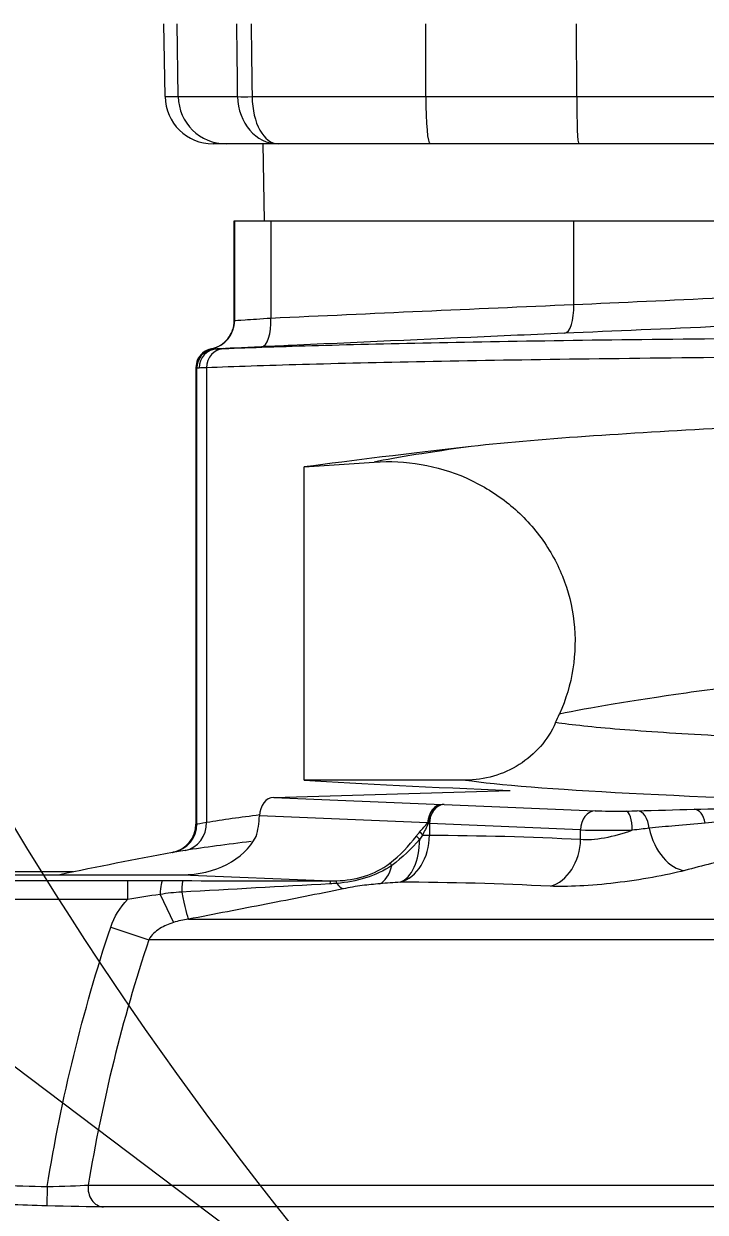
# Model space of a CAD drawing. Header units: millimetres. Extents: x 0 to 594, y 0 to 532.
# Drawn here: x 146.9 to 150.45, y 272.6 to 278.79 of the extents above; entities that cross this region are included whole.
import ezdxf
from ezdxf.lldxf.tags import DXFTag

# ---------------------------------------------------------------- set-up
doc = ezdxf.new("R2010")
doc.units = ezdxf.units.MM
for name, color, linetype, true_color in [('1', 7, 'Continuous', 0xffffff), ('10', 7, 'Continuous', 0xffffff), ('11', 7, 'Continuous', 0xffffff), ('2', 7, 'Continuous', 0xffffff)]:
    doc.layers.add(name, color=color, linetype=linetype, true_color=true_color)
doc.styles.add('iso-1', font='isocp.shx')
tags = doc.linetypes.add('DASHED', pattern=[25.72, 12.86, -12.86]).pattern_tags.tags
tags[6:7] = [DXFTag(74, 4), DXFTag(75, 0), DXFTag(340, '0'), DXFTag(46, 0.0), DXFTag(50, 0.0), DXFTag(44, 0.0), DXFTag(45, 0.0)]
tags[4:5] = [DXFTag(74, 4), DXFTag(75, 0), DXFTag(340, '0'), DXFTag(46, 0.0), DXFTag(50, 0.0), DXFTag(44, 0.0), DXFTag(45, 0.0)]
doc.dimstyles.get("Standard").update_dxf_attribs({"dimtxt": 0.18, "dimasz": 0.18, "dimexe": 0.18, "dimexo": 0.0625, "dimgap": 0.09, "dimtad": 0, "dimtih": 1, "dimtoh": 1, "dimdec": 4, "dimzin": 0, "dimdsep": 46, "dimtxsty": 'Standard', "dimcen": 0.09, "dimadec": 0, "dimazin": 0, "dimtfac": 1, "dimtdec": 4, "dimtofl": 0, "dimtmove": 0, "dimatfit": 3, "dimfxl": 1, "dimtolj": 1, "dimtzin": 0, "dimarcsym": 0})

# ---------------------------------------------------------------- blocks, each defined once
blk = doc.blocks.new('_U7')
at = {"layer": '1', "color": 250, "lineweight": 13}
for p, q in [((162.604778, 284.399195), (74.625292, 284.399195)), ((76.125292, 284.399195), (76.125292, 258.399195)), ((146.479778, 258.399195), (74.625292, 258.399195))]:
    blk.add_line(p, q, dxfattribs=at)
at = {"layer": '1', "color": 250, "lineweight": 18}
for points in [[(76.125292, 284.399195), (76.586075, 280.899197), (75.664508, 280.899193), (76.125292, 284.399195)], [(76.125292, 258.399195), (75.664508, 261.899193), (76.586075, 261.899197), (76.125292, 258.399195)]]:
    blk.add_solid(points, dxfattribs=at)
at = {"layer": '1', "color": 250, "linetype": 'Continuous', "lineweight": 18, "insert": (75.554239, 269.008142), "char_height": 3.5, "attachment_point": 7, "rotation": 90, "line_spacing_factor": 0.963855, "style": 'iso-1'}
blk.add_mtext('\\W0.6850;520', dxfattribs=at)
blk = doc.blocks.new('_U10')
at = {"layer": '1', "color": 250, "lineweight": 13}
for p, q in [((162.604778, 323.399195), (60.03289, 323.399195)), ((61.53289, 323.399195), (61.53289, 258.399195)), ((145.141402, 258.399195), (60.03289, 258.399195))]:
    blk.add_line(p, q, dxfattribs=at)
at = {"layer": '1', "color": 250, "lineweight": 18}
for points in [[(61.53289, 323.399195), (61.993674, 319.899197), (61.072106, 319.899193), (61.53289, 323.399195)], [(61.53289, 258.399195), (61.072106, 261.899193), (61.993674, 261.899197), (61.53289, 258.399195)]]:
    blk.add_solid(points, dxfattribs=at)
at = {"layer": '1', "color": 250, "linetype": 'Continuous', "lineweight": 18, "insert": (59.430587, 284.1488), "char_height": 3.5, "attachment_point": 7, "rotation": 90, "line_spacing_factor": 0.963855, "style": 'iso-1'}
blk.add_mtext('\\W0.7403;{\\H1.88x;(}1300{\\H1.88x;)}', dxfattribs=at)

msp = doc.modelspace()

# ---------------------------------------------------------------- linework, layer by layer
at = {"layer": '10', "color": 250, "linetype": 'Continuous', "lineweight": 18}
for radius, start, end in [(72.5978, 295, 185), (18.97387, 125.547541, 235.547541)]:
    msp.add_arc((163.10478, 284.3992), radius, start, end, dxfattribs=at)
at = {"layer": '11', "color": 250, "linetype": 'DASHED', "lineweight": 18}
msp.add_line((154.92211, 267.28044), (128.7668, 286.98989), dxfattribs=at)
at = {"layer": '2', "color": 250, "linetype": 'Continuous', "lineweight": 18}
for p, q in [((147.64012, 278.40733), (147.6335, 278.78669)), ((149.78254, 278.40733), (149.78225, 278.78669)), ((147.95785, 278.1617), (147.89008, 278.1617)), ((148.22819, 278.1617), (147.95785, 278.1617)), ((148.14934, 278.1617), (148.15632, 277.76169)), ((149.01886, 278.1617), (148.22819, 278.1617)), ((149.79345, 278.1617), (149.01886, 278.1617)), ((151.77093, 278.1617), (149.79345, 278.1617)), ((148.00059, 277.76169), (148.0025, 277.76169)), ((148.00059, 277.24236), (148.00059, 277.76169)), ((148.0025, 277.76169), (148.19057, 277.76169)), ((148.19057, 277.76169), (149.76709, 277.76169)), ((149.76709, 277.76169), (151.7973, 277.76169)), ((147.80062, 276.99758), (147.80062, 274.62178)), ((148.36444, 276.48037), (148.72864, 276.50584)), ((148.36444, 274.85046), (148.36444, 276.48037)), ((149.20345, 274.85046), (148.36444, 274.85046)), ((148.20605, 274.76063), (149.43574, 274.79666)), ((148.20605, 274.76063), (149.08307, 274.72413)), ((147.1618, 274.37217), (146.02014, 274.37217)), ((146.69599, 274.35793), (147.72904, 274.35793))]:
    msp.add_line(p, q, dxfattribs=at)
at = {"layer": '2', "color": 250, "linetype": 'Continuous', "lineweight": 13}
for p, q in [((147.70884, 278.40733), (147.70225, 278.78669)), ((148.99708, 278.40733), (148.9965, 278.78669)), ((147.64012, 278.40733), (147.70884, 278.40733)), ((147.70884, 278.40733), (148.01797, 278.40733)), ((148.09296, 278.40733), (148.99708, 278.40733)), ((148.99708, 278.40733), (149.78254, 278.40733)), ((149.78254, 278.40733), (151.78185, 278.40733)), ((148.0025, 277.24244), (148.0025, 277.76169)), ((148.19057, 277.76169), (148.19057, 277.25515)), ((149.76709, 277.32564), (149.76709, 277.76169)), ((147.80077, 276.99742), (147.80077, 274.62178)), ((147.80625, 274.62245), (147.80625, 276.99592)), ((147.8564, 276.99633), (147.8564, 274.63149)), ((149.09247, 274.72375), (149.87924, 274.69101)), ((149.00659, 274.62789), (148.13122, 274.66432)), ((149.01586, 274.62382), (149.01586, 274.56361)), ((149.80264, 274.59107), (149.01586, 274.62382)), ((149.80264, 274.54248), (149.80264, 274.59107)), ((148.97955, 274.56361), (149.01586, 274.56361)), ((147.67899, 274.47444), (147.67875, 274.47439)), ((146.77408, 274.32812), (147.44515, 274.32812)), ((147.44515, 274.32812), (147.44515, 274.22818)), ((147.72904, 274.35793), (148.50163, 274.32577)), ((147.614, 274.25535), (147.68407, 274.10932)), ((147.44515, 274.22818), (146.77408, 274.22818)), ((147.35742, 274.08569), (147.55584, 274.01967)), ((147.76137, 274.12609), (150.9243, 274.12609)), ((150.73432, 274.01967), (147.55584, 274.01967)), ((147.02692, 272.73474), (147.02395, 272.6348)), ((147.24018, 272.74266), (150.65197, 272.74266)), ((150.69707, 272.62908), (147.31985, 272.62908))]:
    msp.add_line(p, q, dxfattribs=at)
at = {"layer": '2', "color": 250, "linetype": 'Continuous', "lineweight": 18}
for centre, radius, start, end in [((147.89008, 278.4117), 0.25, 181, 270), ((147.65062, 274.62173), 0.15, 280.24124, 0.012373), ((155.17991, 235.18403), 40, 100.808306, 101.664774)]:
    msp.add_arc(centre, radius, start, end, dxfattribs=at)
at = {"layer": '2', "color": 250, "linetype": 'Continuous', "lineweight": 13}
for centre, major_axis, ratio, start_param, end_param in [((147.95785, 278.4117), (0, -0.25), 0.996195, 4.7298423, 6.2831853), ((148.22819, 278.4117), (0, 0.25), 0.841014, 1.5882496, 3.1415927), ((148.22819, 278.4117), (-0.24998, -0.00316), 0.012628, 0.5715953, 0.9990415), ((148.22819, 278.4117), (0, 0.25), 0.541014, 1.5882496, 3.1415927), ((149.01886, 278.4117), (0, 0.25), 0.087156, 1.5882496, 3.1415927), ((149.71121, 277.32564), (-0.00642, 0.14986), 0.372221, 3.151777, 4.6964509), ((148.13469, 277.25515), (-0.00692, 0.14984), 0.372173, 3.1449783, 4.6951945), ((147.90071, 276.99742), (0.00463, -0.09989), 0.99939, 3.8103884, 4.6661152), ((147.90258, 276.9975), (0.00363, -0.09993), 0.99939, 3.3066983, 4.6761367), ((147.90619, 276.99592), (-0.05749, -0.08182), 0.999091, 3.8994776, 5.3244049), ((147.91581, 276.99497), (0.00381, -0.09993), 0.984572, 3.1511512, 4.6748808), ((147.94965, 276.99633), (0.00411, -0.09992), 0.932427, 3.1484613, 4.6740947), ((154.84873, 276.8768), (6.3338, 0.44354), 0.034824, 2.6585132, 2.8786343), ((155.10478, 274.90028), (6.07127, 0), 0.034925, 3.3787563, 4.0818757), ((149.08307, 274.62419), (-0.00416, -0.09991), 0.76577, 3.1958858, 4.7072502), ((149.08307, 274.62419), (0.00383, 0.09993), 0.738963, 0.0518224, 1.5991126), ((149.09247, 274.62382), (0.00416, 0.09991), 0.76577, 0.0542931, 1.6026546), ((148.82435, 274.7159), (-0.35, 0), 0.034921, 3.8397258, 3.8804951), ((149.87924, 274.59107), (0.00416, 0.09991), 0.76577, 0.0542931, 1.6026546), ((149.99415, 274.69438), (0.15, 0), 0.034921, 3.8397244, 5.0283098), ((150.04075, 274.58946), (-0.00114, 0.09999), 0.310674, 4.7088428, 6.2464607), ((150.097, 274.59053), (-0.00283, 0.09996), 0.629057, 4.7940599, 6.2382753), ((150.39384, 274.59866), (-0.00265, 0.09996), 0.604704, 4.9782955, 6.2393525), ((147.71652, 274.63149), (-0.02348, 0.14815), 0.931006, 3.1736172, 4.5659046), ((149.08307, 274.62419), (0.08474, -0.0531), 0.503524, 3.9811555, 4.0354646), ((147.65086, 274.62178), (-0.02667, 0.14761), 0.999371, 3.1514957, 4.5337562), ((147.65635, 274.62245), (-0.00979, 0.14968), 0.999388, 3.2648706, 4.6471302), ((149.04163, 274.56361), (0.08031, -0.05959), 0.426748, 3.9210538, 4.1904668), ((148.82435, 274.61596), (-0.25, 0), 0.048889, 3.8397258, 3.8804951), ((149.99415, 274.59444), (0.25, 0), 0.020952, 3.8397244, 5.0283098), ((150.31554, 274.62528), (0.06267, -0.24202), 0.630504, 4.6519329, 6.0765664), ((148.82435, 274.56361), (-0.00061, -0.25), 0.766043, 0.2102131, 1.5726701), ((148.82435, 274.56361), (0.01689, -0.24943), 0.561393, 0.1627987, 1.4477899), ((149.02181, 274.53394), (0.08501, -0.05265), 0.264214, 3.8491382, 4.1605415), ((149.61112, 274.54248), (-0.0128, -0.24967), 0.765629, 0.2475455, 1.6100252), ((148.71784, 274.55564), (0.02333, -0.24891), 0.457622, 0.1494732, 0.8866546), ((148.86206, 274.34698), (0.06517, -0.07585), 0.109614, 2.3756285, 2.6462636), ((147.62732, 274.22759), (0.00049, 0.1), 0.14006, 0.0352542, 1.2901817), ((147.7315, 274.22725), (0.00018, 0.1), 0.052121, 0.0349541, 1.1524152), ((148.50163, 274.22583), (-0.00023, -0.1), 0.06611, 3.1765758, 3.707436), ((148.53725, 274.22664), (0.00501, -0.09987), 0.023145, 2.6135489, 3.0662835), ((147.71509, 274.36948), (0.04785, -0.24538), 0.034789, 5.1324635, 6.1487869), ((148.52619, 274.5288), (0.05097, -0.24475), 0.27676, 5.731428, 6.1459509), ((147.32276, 272.72902), (0, 0.1), 0.83351, 1.4340033, 3.1066861)]:
    msp.add_ellipse(centre, major_axis=major_axis, ratio=ratio, start_param=start_param, end_param=end_param, dxfattribs=at)
at = {"layer": '2', "color": 250, "linetype": 'Continuous', "lineweight": 18}
for centre, major_axis, ratio, start_param, end_param in [((149.79345, 278.4117), (0, 0.25), 0.043661, 1.5882496, 3.1415927), ((147.8526, 277.24244), (-0.00544, 0.1499), 0.99939, 3.3066983, 4.6761367), ((147.90071, 276.99742), (0.00463, -0.09989), 0.99939, 3.2966768, 3.8103855), ((156.24917, 276.87982), (8.99997, 0.63011), 0.034835, 2.4624241, 2.636029), ((156.24917, 275.002), (9, 0), 0.034921, 3.6447174, 3.8536067), ((148.20777, 274.66062), (0, 0.10004), 0.76577, 0.0224348, 1.5337993), ((147.88242, 274.67634), (0, 0.32512), 0.76577, 4.3340883, 4.675392), ((147.71953, 274.68312), (0.42404, -0.01765), 0.76577, 4.7666821, 5.9367428)]:
    msp.add_ellipse(centre, major_axis=major_axis, ratio=ratio, start_param=start_param, end_param=end_param, dxfattribs=at)
at = {"layer": '2', "color": 250, "linetype": 'Continuous', "lineweight": 13}
for points, knots in [([(148.01797, 278.40733), (148.01754, 278.44218), (148.01711, 278.47703), (148.01555, 278.60348), (148.01442, 278.69509), (148.01329, 278.78669)], [0, 0, 0, 0, 0.2755853, 0.2755853, 1, 1, 1, 1]), ([(148.088, 278.78669), (148.0892, 278.69509), (148.09039, 278.60348), (148.09205, 278.47703), (148.09251, 278.44218), (148.09296, 278.40733)], [0, 0, 0, 0, 0.724415, 0.724415, 1, 1, 1, 1]), ([(148.0025, 277.24244), (148.00454, 277.24255), (148.02387, 277.24382), (148.09007, 277.24826), (148.13662, 277.25141), (148.19057, 277.25515)], [0, 0, 0, 0, 0.5, 0.5, 1, 1, 1, 1]), ([(149.7182, 277.17581), (149.62544, 277.17184), (149.53269, 277.16783), (149.06896, 277.1476), (148.698, 277.13089), (148.26531, 277.11102), (148.20356, 277.10817), (148.1418, 277.10532)], [0, 0, 0, 0, 0.1764932, 0.1764932, 0.8824667, 0.8824667, 1, 1, 1, 1]), ([(147.94491, 277.09621), (148.08648, 277.10203), (148.25124, 277.1076), (148.62665, 277.11818), (148.83816, 277.1232), (149.52702, 277.13694), (150.06134, 277.1445), (150.67304, 277.14997)], [0, 0, 0, 0, 0.25, 0.25, 0.5, 0.5, 1, 1, 1, 1]), ([(150.61391, 277.05009), (149.99571, 277.04461), (149.45567, 277.03706), (148.75939, 277.02331), (148.54559, 277.01829), (148.1661, 277.00771), (147.99954, 277.00214), (147.8564, 276.99632)], [0, 0, 0, 0, 0.5, 0.5, 0.75, 0.75, 1, 1, 1, 1]), ([(147.88258, 277.09547), (147.88284, 277.09548), (147.88318, 277.09548), (147.88519, 277.09539), (147.88796, 277.0951), (147.89175, 277.09483)], [0, 0, 0, 0, 0.2076189, 0.2076189, 1, 1, 1, 1]), ([(147.80625, 276.99592), (147.8053, 276.9966), (147.80434, 276.99725), (147.80313, 276.99748), (147.80288, 276.9975), (147.80264, 276.9975)], [0, 0, 0, 0, 0.7946002, 0.7946002, 1, 1, 1, 1]), ([(149.69323, 275.19552), (149.84654, 275.22804), (150.06671, 275.26461), (150.49466, 275.32542), (150.65441, 275.34674), (150.9972, 275.39009), (151.18129, 275.41227), (151.37803, 275.43496)], [0, 0, 0, 0, 0.5, 0.5, 0.75, 0.75, 1, 1, 1, 1]), ([(151.89699, 275.02897), (151.76052, 275.03255), (151.62854, 275.03636), (151.37357, 275.04442), (151.25026, 275.04868), (150.89898, 275.06195), (150.68804, 275.07148), (150.40578, 275.08677), (150.31742, 275.09204), (150.15244, 275.10291), (150.07589, 275.10852), (149.86792, 275.12558), (149.75652, 275.13736), (149.67279, 275.14955)], [0, 0, 0, 0, 0.125, 0.125, 0.25, 0.25, 0.5, 0.5, 0.625, 0.625, 0.75, 0.75, 1, 1, 1, 1]), ([(150.39384, 274.6986), (150.58337, 274.70363), (150.7716, 274.70871), (151.14781, 274.71889), (151.33511, 274.72402), (151.5254, 274.72901)], [0, 0, 0, 0, 0.5, 0.5, 1, 1, 1, 1]), ([(151.54978, 274.71929), (151.37218, 274.70472), (151.19023, 274.68982), (150.8239, 274.65892), (150.63892, 274.64295), (150.45147, 274.62648)], [0, 0, 0, 0, 0.5, 0.5, 1, 1, 1, 1]), ([(150.45147, 274.62648), (150.39905, 274.62195), (150.34687, 274.61737), (150.24959, 274.60869), (150.20441, 274.60459), (150.15944, 274.60046)], [0, 0, 0, 0, 0.5337306, 0.5337306, 1, 1, 1, 1]), ([(149.80264, 274.54248), (149.83536, 274.53913), (149.87957, 274.54214), (149.97563, 274.55919), (150.0266, 274.5731), (150.07182, 274.58946)], [0, 0, 0, 0, 0.5, 0.5, 1, 1, 1, 1]), ([(150.34557, 274.3803), (150.29589, 274.36744), (150.23818, 274.35505), (150.11564, 274.33305), (150.04964, 274.32325), (149.92044, 274.30797), (149.85627, 274.30236), (149.73992, 274.29631), (149.68805, 274.29584), (149.64555, 274.29802)], [0, 0, 0, 0, 0.25, 0.25, 0.5, 0.5, 0.75, 0.75, 1, 1, 1, 1]), ([(148.56741, 274.28442), (148.50224, 274.27085), (148.43549, 274.25758), (148.30159, 274.23117), (148.23438, 274.21808), (148.03232, 274.17877), (147.89702, 274.15255), (147.76137, 274.12609)], [0, 0, 0, 0, 0.25, 0.25, 0.5, 0.5, 1, 1, 1, 1]), ([(148.75787, 274.31109), (148.72803, 274.30829), (148.6979, 274.30545), (148.63335, 274.29702), (148.59929, 274.29106), (148.56741, 274.28442)], [0, 0, 0, 0, 0.5, 0.5, 1, 1, 1, 1]), ([(147.68407, 274.10932), (147.65933, 274.10165), (147.6349, 274.09147), (147.59008, 274.06333), (147.56866, 274.04509), (147.55584, 274.01967)], [0, 0, 0, 0, 0.5, 0.5, 1, 1, 1, 1]), ([(147.02395, 272.6348), (146.95732, 272.63677), (146.89068, 272.63876), (146.80639, 272.64128), (146.78874, 272.64181), (146.77108, 272.64234)], [0, 0, 0, 0, 0.7905653, 0.7905653, 1, 1, 1, 1])]:
    msp.add_open_spline(points, degree=3, knots=knots, dxfattribs=at)
for points in [[(149.76709, 277.32564), (150.01486, 277.33683), (150.27168, 277.34855), (150.53753, 277.36106)], [(148.19057, 277.25515), (148.71604, 277.27943), (149.24154, 277.30314), (149.76709, 277.32564)], [(148.00059, 277.24236), (148.00123, 277.24239), (148.00187, 277.24242), (148.0025, 277.24244)], [(147.88058, 277.0954), (147.88061, 277.0954), (147.88065, 277.09539), (147.88072, 277.0954)], [(147.88072, 277.0954), (147.88134, 277.09543), (147.88196, 277.09545), (147.88258, 277.09547)], [(147.91106, 277.09486), (147.91837, 277.09513), (147.9296, 277.09558), (147.94491, 277.09621)], [(147.80077, 276.99742), (147.80067, 276.99742), (147.80062, 276.99742), (147.80062, 276.99743)], [(147.80264, 276.9975), (147.80202, 276.99747), (147.80139, 276.99745), (147.80077, 276.99742)], [(147.81735, 276.99497), (147.81118, 276.99476), (147.80749, 276.99517), (147.80625, 276.99592)], [(147.8564, 276.99632), (147.83874, 276.9957), (147.82579, 276.99525), (147.81735, 276.99497)], [(150.04075, 274.6894), (150.06141, 274.68964), (150.08012, 274.69), (150.097, 274.69047)], [(147.80625, 274.62245), (147.8092, 274.62268), (147.82595, 274.6257), (147.8564, 274.63149)], [(147.8564, 274.63149), (147.9408, 274.64509), (148.03307, 274.6581), (148.13307, 274.67054)], [(148.96664, 274.5819), (148.98079, 274.59717), (148.99413, 274.61253), (149.00659, 274.62789)], [(147.80077, 274.62178), (147.8026, 274.62211), (147.80443, 274.62233), (147.80625, 274.62245)], [(148.94816, 274.55935), (148.95418, 274.56743), (148.96033, 274.5751), (148.96664, 274.5819)], [(149.00915, 274.62419), (149.0001, 274.60396), (148.99022, 274.58373), (148.97955, 274.56361)], [(150.15944, 274.60046), (150.13329, 274.5965), (150.10412, 274.59283), (150.07182, 274.58946)], [(148.80868, 274.41711), (148.86292, 274.45925), (148.90984, 274.50793), (148.94816, 274.55935)], [(148.96539, 274.54241), (148.92358, 274.49406), (148.87558, 274.44773), (148.82086, 274.4066)], [(148.97955, 274.56361), (148.97468, 274.55703), (148.96999, 274.54983), (148.96539, 274.54241)], [(149.01586, 274.56361), (149.27819, 274.56296), (149.54045, 274.55592), (149.80264, 274.54248)], [(147.68445, 274.47511), (147.68263, 274.47499), (147.68081, 274.47477), (147.67899, 274.47444)], [(150.62382, 274.4506), (150.53099, 274.42773), (150.43824, 274.4043), (150.34557, 274.3803)], [(148.53243, 274.32624), (148.63099, 274.33019), (148.72992, 274.35592), (148.80868, 274.41711)], [(148.82086, 274.4066), (148.73606, 274.34885), (148.63575, 274.32124), (148.53409, 274.31297)], [(147.44515, 274.32812), (147.5064, 274.32812), (147.56686, 274.32783), (147.62732, 274.32753)], [(147.62732, 274.32753), (147.66189, 274.32736), (147.69665, 274.32726), (147.7315, 274.32719)], [(147.7315, 274.32719), (147.98822, 274.32672), (148.2451, 274.32637), (148.50163, 274.32577)], [(148.50163, 274.32577), (148.51183, 274.3257), (148.5221, 274.32583), (148.53243, 274.32624)], [(148.86371, 274.31901), (148.82901, 274.31666), (148.79524, 274.31459), (148.75787, 274.31109)], [(149.64555, 274.29802), (149.38503, 274.31138), (149.12438, 274.31837), (148.86371, 274.31901)], [(147.614, 274.25535), (147.5576, 274.24769), (147.50166, 274.23765), (147.44515, 274.22818)], [(147.72681, 274.26789), (147.68895, 274.26554), (147.65128, 274.26173), (147.614, 274.25535)], [(148.49828, 274.31025), (148.24119, 274.29563), (147.98392, 274.28198), (147.72681, 274.26789)], [(148.53409, 274.31297), (148.52221, 274.31183), (148.51025, 274.31094), (148.49828, 274.31025)], [(147.35742, 274.08569), (147.37537, 274.13963), (147.40619, 274.18779), (147.44515, 274.22818)], [(147.02692, 272.73474), (147.1004, 273.19381), (147.21051, 273.64414), (147.35742, 274.08569)], [(147.76137, 274.12609), (147.73517, 274.12277), (147.70912, 274.11709), (147.68407, 274.10932)], [(147.55584, 274.01967), (147.4172, 273.60283), (147.31169, 273.1758), (147.24018, 272.74266)], [(146.77408, 272.74228), (146.85836, 272.73975), (146.94264, 272.73724), (147.02692, 272.73474)], [(147.02692, 272.73474), (147.11148, 272.73651), (147.19312, 272.73956), (147.24018, 272.74266)]]:
    msp.add_open_spline(points, degree=3, dxfattribs=at)
at = {"layer": '2', "color": 250, "linetype": 'Continuous', "lineweight": 18}
for points, knots in [([(147.88058, 277.0954), (147.91439, 277.10232), (147.94494, 277.12079), (147.98859, 277.17423), (148.00059, 277.20781), (148.00059, 277.24236)], [0, 0, 0, 0, 0.5, 0.5, 1, 1, 1, 1]), ([(148.72864, 276.50584), (148.81087, 276.51159), (148.89212, 276.5074), (149.05273, 276.47969), (149.13239, 276.45574), (149.28111, 276.39023), (149.35216, 276.34792), (149.48092, 276.24698), (149.53802, 276.18923), (149.63708, 276.05859), (149.67778, 275.9869), (149.73857, 275.83597), (149.75905, 275.75506), (149.77728, 275.59337), (149.7754, 275.51037), (149.7499, 275.34893), (149.72675, 275.27089), (149.69323, 275.19552)], [0, 0, 0, 0, 0.125, 0.125, 0.25, 0.25, 0.375, 0.375, 0.5, 0.5, 0.625, 0.625, 0.75, 0.75, 0.875, 0.875, 1, 1, 1, 1]), ([(149.67279, 275.14955), (149.6326, 275.05915), (149.56563, 274.98325), (149.40014, 274.87862), (149.30232, 274.85047), (149.20345, 274.85047)], [0, 0, 0, 0, 0.5, 0.5, 1, 1, 1, 1])]:
    msp.add_open_spline(points, degree=3, knots=knots, dxfattribs=at)
for points in [[(150.53093, 277.21123), (150.25051, 277.19872), (149.97959, 277.18701), (149.7182, 277.17581)], [(148.1418, 277.10532), (148.04277, 277.10074), (147.96052, 277.09705), (147.91106, 277.09486)], [(147.89175, 277.09483), (147.89583, 277.09454), (147.90228, 277.09449), (147.91106, 277.09486)], [(150.58077, 276.68381), (150.08345, 276.65561), (149.6337, 276.632), (149.23254, 276.58647)], [(149.67279, 275.14955), (149.6796, 275.16487), (149.68641, 275.1802), (149.69323, 275.19552)], [(150.097, 274.69047), (150.19473, 274.69324), (150.2937, 274.69594), (150.39384, 274.6986)], [(148.08776, 274.53055), (147.9619, 274.51591), (147.84736, 274.50044), (147.7444, 274.48412)], [(147.7444, 274.48412), (147.70799, 274.47835), (147.68798, 274.47534), (147.68445, 274.47511)], [(147.31985, 272.62908), (147.25485, 272.62908), (147.14153, 272.63131), (147.02395, 272.6348)]]:
    msp.add_open_spline(points, degree=3, dxfattribs=at)

# ---------------------------------------------------------------- dimensions: what is measured, and where the dimension line sits
at = {"layer": '1', "color": 250, "linetype": 'Continuous', "lineweight": 18}
dim = msp.add_linear_dim(base=(61.53289, 258.3992), p1=(163.10478, 323.3992), p2=(146.97978, 258.3992), angle=90, text='\\C250;{\\H1.88x;(}1300{\\H1.88x;)}', dimstyle='Standard', override={"dimtxt": 3.5, "dimasz": 3.5, "dimexe": 1.5, "dimexo": 0.5, "dimgap": 1.75, "dimtad": 1, "dimtih": 0, "dimtoh": 0, "dimdec": 1, "dimlfac": 1, "dimzin": 8, "dimdsep": 46, "dimlunit": 2, "dimpost": '', "dimtxsty": 'iso-1', "dimsah": 1, "dimse1": 0, "dimse2": 0, "dimsd1": 0, "dimsd2": 0, "dimclrd": 250, "dimclre": 250, "dimclrt": 250, "dimtm": -0.1, "dimtfac": 0.7, "dimtdec": 2, "dimtofl": 1, "dimtmove": 0, "dimatfit": 2, "dimtzin": 8, "dimlwd": 13, "dimlwe": 13}, dxfattribs=at)
dim.commit()
dim.dimension.update_dxf_attribs({"geometry": '_U10', "text_midpoint": (61.53289, 290.8992), "dimtype": 160})
dim = msp.add_linear_dim(base=(76.12529, 258.3992), p1=(163.10478, 284.3992), p2=(146.97978, 258.3992), angle=90, dimstyle='Standard', override={"dimtxt": 3.5, "dimasz": 3.5, "dimexe": 1.5, "dimexo": 0.5, "dimgap": 1.75, "dimtad": 1, "dimtih": 0, "dimtoh": 0, "dimdec": 1, "dimlfac": 20, "dimzin": 8, "dimdsep": 46, "dimlunit": 2, "dimtxsty": 'iso-1', "dimsah": 1, "dimse1": 0, "dimse2": 0, "dimsd1": 0, "dimsd2": 0, "dimclrd": 250, "dimclre": 250, "dimclrt": 250, "dimtol": 0, "dimtm": -0.1, "dimtfac": 0.7, "dimtdec": 2, "dimtofl": 1, "dimtmove": 0, "dimatfit": 2, "dimtzin": 8, "dimlwd": 13, "dimlwe": 13}, dxfattribs=at)
dim.commit()
dim.dimension.update_dxf_attribs({"geometry": '_U7', "text_midpoint": (76.12529, 271.3992), "dimtype": 160})

doc.saveas('drawing.dxf')
